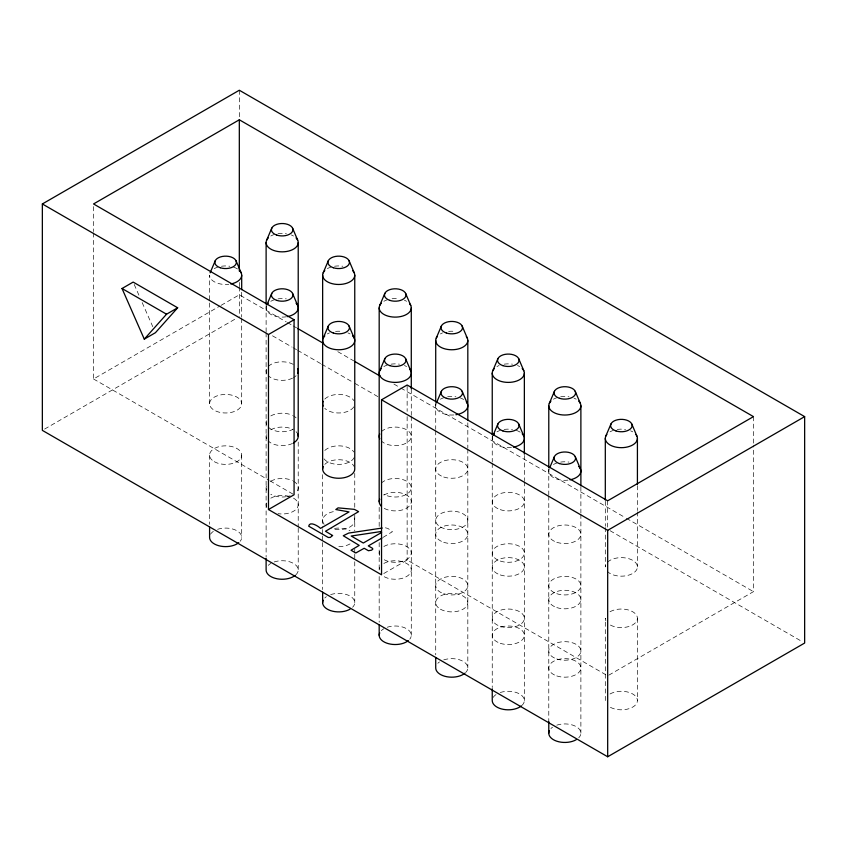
<?xml version="1.0" encoding="UTF-8"?>
<svg xmlns="http://www.w3.org/2000/svg" width="847" height="847" viewBox="0 0 847 847"><rect width="100%" height="100%" fill="white"/><g stroke="black" fill="none" stroke-linecap="round" stroke-linejoin="round"><path stroke-width="0.64" stroke-dasharray="4.24 3.18" d="M93.541 232.904L93.541 378.98L219.966 305.989M221.099 305.333L239.32 294.809L286.275 321.913M44.637 429.058L235.89 318.641M383.119 537.347L392.447 531.683L387.894 528.443L384.792 527.649M383.776 573.525L407.142 560.036L605.383 674.487M608.813 675.154L753.459 591.64L753.459 445.575M287.419 322.58L291.993 325.216M293.147 325.883L296.577 327.863M337.805 351.664L353.834 360.917M393.908 384.062L399.636 387.365M400.779 388.021L625.213 517.602M626.357 518.258L753.459 591.64M272.512 335.814L291.961 347.048M293.115 347.704L296.545 349.695M297.689 350.351L320.579 363.564M321.722 364.221L353.76 382.728M354.904 383.384L377.794 396.597M610.105 530.72L802.363 641.719M93.541 378.98L268.87 480.196M270.013 480.863L294.078 494.754M134.218 284.497L140.051 297.752M142.169 302.58L152.767 326.688M753.459 416.629L753.459 444.262M637.42 485.606L637.42 510.519M637.42 511.832L637.42 566.908M637.42 618.31L637.42 700.543M607.68 500.789L607.68 527.109M605.309 501.339L605.309 526.262M605.309 527.565L605.309 566.908A16.051 9.264 0 0 1 605.859 564.504M605.309 700.543L605.309 618.31A16.051 9.264 0 0 0 605.859 620.703M580.883 486.781L580.883 513.007M580.883 514.32L580.883 733.184M548.782 468.709L548.782 494.934M548.782 495.961L548.782 721.432M524.357 455.453L524.357 480.651M524.357 481.678L524.357 700.543M492.245 436.067L492.245 462.007M492.245 463.32L492.245 687.489M467.819 422.812L467.819 448.01M467.819 449.037L467.819 667.912M435.718 403.426L435.718 429.365M435.718 430.678L435.718 654.858M411.282 389.144L411.282 415.369M411.282 416.396L411.282 635.271M407.142 386.327L407.142 411.335M407.142 416.597L407.142 560.036M379.181 507.332L379.181 526.919M379.181 542.578L379.181 571.302M379.181 576.521L379.181 622.217M354.755 473.388L354.755 508.634M354.755 515.156L354.755 530.836M354.755 549.11L354.755 553.027M354.755 554.33L354.755 602.63M322.643 474.691L322.643 528.221M322.643 529.523L322.643 534.753M322.643 536.056L322.643 541.275M322.643 542.578L322.643 589.576M298.218 442.06L298.218 526.919M298.218 528.221L298.218 569.989M266.117 305.513L266.117 331.738M266.117 332.765L266.117 556.934M241.691 292.257L241.691 317.17M241.691 318.483L241.691 403.712A16.051 9.264 0 0 1 217.605 411.737A16.051 9.264 0 0 1 217.605 395.687A16.051 9.264 0 0 1 241.691 403.712M241.691 455.114L241.691 537.358M239.32 90.237L239.32 119.194M239.32 282.432L239.32 286.381M239.32 286.911L239.32 316.651M209.58 403.712L209.58 275.211A16.051 9.264 0 0 0 228.775 284.296M209.58 455.114L209.58 524.304M93.541 206.594L93.541 231.591M383.882 546.474A16.051 9.264 0 0 1 406.581 546.474A16.051 9.264 0 0 1 406.581 559.581A16.051 9.264 0 0 1 383.882 559.581M379.731 555.431A16.051 9.264 0 0 1 379.731 550.635M610.009 611.756A16.051 9.264 0 0 1 632.72 611.756A16.051 9.264 0 0 1 632.72 624.864A16.051 9.264 0 0 1 610.009 624.864M354.205 517.993A16.051 9.264 0 0 1 348.879 527.554A16.051 9.264 0 0 1 331.601 528.697M324.157 524.304A16.051 9.264 0 0 1 334.544 511.44M381.33 483.118A16.051 9.264 0 0 1 404.443 480.164A16.051 9.264 0 0 1 407.534 493.706A16.051 9.264 0 0 1 383.882 494.309M293.517 481.202A16.051 9.264 0 0 1 296.069 492.382M290.193 495.781A16.051 9.264 0 0 1 287.324 496.533M286.328 496.702A16.051 9.264 0 0 1 270.818 494.309M266.667 490.148A16.051 9.264 0 0 1 266.667 485.352M270.818 481.202A16.051 9.264 0 0 1 292.49 480.651M354.205 457.507A16.051 9.264 0 0 1 338.705 464.378A16.051 9.264 0 0 1 323.194 457.507M324.803 450.477A16.051 9.264 0 0 1 340.102 445.882A16.051 9.264 0 0 1 353.792 451.949M217.605 529.322A16.051 9.264 0 0 1 236.482 530.518A16.051 9.264 0 0 1 240.188 541.275M210.554 534.182A16.051 9.264 0 0 1 213.338 531.397M293.517 429.027A16.051 9.264 0 0 1 268.266 427.11M266.667 424.876A16.051 9.264 0 0 1 266.667 420.07M270.818 415.919A16.051 9.264 0 0 1 292.49 415.379M293.517 415.919A16.051 9.264 0 0 1 296.069 417.836M293.517 498.163A16.051 9.264 0 0 1 296.069 509.343A16.051 9.264 0 0 1 278.017 513.663M266.667 507.109A16.051 9.264 0 0 1 266.667 502.313M270.818 498.163A16.051 9.264 0 0 1 290.193 496.691M274.142 561.963A16.051 9.264 0 0 1 293.517 563.435A16.051 9.264 0 0 1 296.069 574.626M268.266 565.362A16.051 9.264 0 0 1 270.818 563.435M350.055 543.912A16.051 9.264 0 0 1 336.608 546.537M334.544 528.401A16.051 9.264 0 0 1 350.055 530.804M330.679 594.605A16.051 9.264 0 0 1 350.055 596.076A16.051 9.264 0 0 1 352.606 607.267M324.803 597.993A16.051 9.264 0 0 1 326.402 596.669M383.882 563.435A16.051 9.264 0 0 1 406.581 563.435A16.051 9.264 0 0 1 406.581 576.542A16.051 9.264 0 0 1 383.882 576.542M379.181 569.989A16.051 9.264 0 0 1 379.731 567.596M387.206 627.246A16.051 9.264 0 0 1 406.084 628.442A16.051 9.264 0 0 1 409.779 639.189M381.33 630.634A16.051 9.264 0 0 1 383.882 628.718M610.009 693.989A16.051 9.264 0 0 1 632.72 693.989A16.051 9.264 0 0 1 632.72 707.097A16.051 9.264 0 0 1 610.009 707.097M443.743 659.887A16.051 9.264 0 0 1 463.118 661.359A16.051 9.264 0 0 1 465.67 672.539M437.867 663.275A16.051 9.264 0 0 1 439.477 661.952M500.27 692.518A16.051 9.264 0 0 1 519.645 693.989A16.051 9.264 0 0 1 522.197 705.18M493.208 697.377A16.051 9.264 0 0 1 496.003 694.593M556.807 725.159A16.051 9.264 0 0 1 576.182 726.631A16.051 9.264 0 0 1 578.734 737.822M550.931 728.547A16.051 9.264 0 0 1 552.54 727.224M296.069 375.708A16.051 9.264 0 0 1 293.517 377.624M292.49 378.175A16.051 9.264 0 0 1 268.266 375.708M266.667 373.474A16.051 9.264 0 0 1 266.667 368.678M268.266 366.444A16.051 9.264 0 0 1 293.517 364.517M270.818 236.017A16.051 9.264 0 0 1 274.142 234.545M278.017 233.624A16.051 9.264 0 0 1 286.328 233.624M291.368 234.979A16.051 9.264 0 0 1 293.517 236.017M214.28 268.658A16.051 9.264 0 0 1 217.605 267.186M221.48 266.254A16.051 9.264 0 0 1 229.791 266.254M233.666 267.186A16.051 9.264 0 0 1 239.542 270.574M353.792 406.878A16.051 9.264 0 0 1 340.102 412.944A16.051 9.264 0 0 1 324.803 408.349M324.803 399.075A16.051 9.264 0 0 1 340.102 394.48A16.051 9.264 0 0 1 353.792 400.546M327.355 268.658A16.051 9.264 0 0 1 330.679 267.186M334.544 266.254A16.051 9.264 0 0 1 342.855 266.254M292.49 443.447A16.051 9.264 0 0 1 268.266 440.98M266.667 438.746A16.051 9.264 0 0 1 266.667 433.95M270.818 429.8A16.051 9.264 0 0 1 292.49 429.249M296.069 431.716A16.051 9.264 0 0 1 297.678 433.95M286.328 316.799A16.051 9.264 0 0 1 266.667 305.449M270.818 301.299A16.051 9.264 0 0 1 274.142 299.827M278.017 298.896A16.051 9.264 0 0 1 286.328 298.896M381.33 431.716A16.051 9.264 0 0 1 405.554 429.249A16.051 9.264 0 0 1 405.554 443.447A16.051 9.264 0 0 1 381.33 440.98M383.882 301.299A16.051 9.264 0 0 1 387.206 299.827M392.097 298.758A16.051 9.264 0 0 1 399.392 298.896M404.443 300.262A16.051 9.264 0 0 1 406.581 301.299M324.803 464.357A16.051 9.264 0 0 1 340.801 459.805A16.051 9.264 0 0 1 354.205 466.591M327.355 333.94A16.051 9.264 0 0 1 329.494 332.892M335.56 331.399A16.051 9.264 0 0 1 341.839 331.399M347.905 332.892A16.051 9.264 0 0 1 350.055 333.94M607.458 562.27A16.051 9.264 0 0 1 631.682 559.803A16.051 9.264 0 0 1 631.682 574.001A16.051 9.264 0 0 1 607.458 571.545M610.009 431.854A16.051 9.264 0 0 1 613.334 430.382M617.209 429.45A16.051 9.264 0 0 1 625.52 429.45M630.57 430.816A16.051 9.264 0 0 1 632.72 431.854M567.966 480.133A16.051 9.264 0 0 1 549.322 468.645M553.483 464.495A16.051 9.264 0 0 1 556.807 463.013M560.672 462.091A16.051 9.264 0 0 1 568.983 462.091M553.483 399.212A16.051 9.264 0 0 1 556.807 397.741M560.672 396.809A16.051 9.264 0 0 1 568.983 396.809M574.033 398.175A16.051 9.264 0 0 1 576.182 399.212M511.44 447.491A16.051 9.264 0 0 1 492.795 436.004M496.945 431.854A16.051 9.264 0 0 1 500.27 430.382M504.145 429.45A16.051 9.264 0 0 1 512.456 429.45M516.321 430.382A16.051 9.264 0 0 1 522.197 433.77M496.945 366.571A16.051 9.264 0 0 1 499.095 365.533M504.145 364.178A16.051 9.264 0 0 1 512.456 364.178M517.506 365.533A16.051 9.264 0 0 1 519.645 366.571M453.865 414.956A16.051 9.264 0 0 1 436.258 403.363M440.419 399.212A16.051 9.264 0 0 1 443.743 397.741M447.608 396.809A16.051 9.264 0 0 1 455.919 396.809M459.794 397.741A16.051 9.264 0 0 1 465.67 401.129M440.419 333.94A16.051 9.264 0 0 1 442.558 332.892M448.635 331.399A16.051 9.264 0 0 1 455.919 331.537M383.882 495.072A16.051 9.264 0 0 1 407.534 495.675A16.051 9.264 0 0 1 404.443 509.216A16.051 9.264 0 0 1 381.33 506.262M383.882 366.571A16.051 9.264 0 0 1 387.206 365.099M391.081 364.178A16.051 9.264 0 0 1 399.392 364.178M404.443 365.533A16.051 9.264 0 0 1 406.581 366.571M440.419 526.94A16.051 9.264 0 0 0 467.269 522.79A16.051 9.264 0 0 0 447.608 511.44A16.051 9.264 0 0 0 440.419 526.94M500.27 561.053A16.051 9.264 0 0 0 524.357 553.027A16.051 9.264 0 0 0 500.27 545.002A16.051 9.264 0 0 0 500.27 561.053M443.743 593.694A16.051 9.264 0 0 0 467.819 585.669A16.051 9.264 0 0 0 443.743 577.643A16.051 9.264 0 0 0 443.743 593.694M556.807 593.694A16.051 9.264 0 0 0 580.883 585.669A16.051 9.264 0 0 0 556.807 577.643A16.051 9.264 0 0 0 556.807 593.694M500.27 626.335A16.051 9.264 0 0 0 524.357 618.31A16.051 9.264 0 0 0 500.27 610.285A16.051 9.264 0 0 0 500.27 626.335M556.807 658.977A16.051 9.264 0 0 0 580.883 650.941A16.051 9.264 0 0 0 556.807 642.915A16.051 9.264 0 0 0 556.807 658.977M214.28 461.668A16.051 9.264 0 0 0 241.141 457.507A16.051 9.264 0 0 0 221.48 446.157A16.051 9.264 0 0 0 214.28 461.668M440.419 609.184A16.051 9.264 0 0 0 467.269 605.033A16.051 9.264 0 0 0 447.608 593.683A16.051 9.264 0 0 0 440.419 609.184M500.27 643.297A16.051 9.264 0 0 0 524.357 635.271A16.051 9.264 0 0 0 500.27 627.246A16.051 9.264 0 0 0 500.27 643.297M556.807 675.938A16.051 9.264 0 0 0 580.883 667.912A16.051 9.264 0 0 0 556.807 659.887A16.051 9.264 0 0 0 556.807 675.938M556.807 607.574A16.051 9.264 0 0 0 580.883 599.549A16.051 9.264 0 0 0 556.807 591.524A16.051 9.264 0 0 0 556.807 607.574M556.807 542.292A16.051 9.264 0 0 0 580.883 534.266A16.051 9.264 0 0 0 556.807 526.241A16.051 9.264 0 0 0 556.807 542.292M500.27 574.933A16.051 9.264 0 0 0 524.357 566.908A16.051 9.264 0 0 0 500.27 558.882A16.051 9.264 0 0 0 500.27 574.933M500.27 509.65A16.051 9.264 0 0 0 524.357 501.625A16.051 9.264 0 0 0 500.27 493.6A16.051 9.264 0 0 0 500.27 509.65M443.743 542.292A16.051 9.264 0 0 0 467.819 534.266A16.051 9.264 0 0 0 443.743 526.241A16.051 9.264 0 0 0 443.743 542.292M443.743 477.02A16.051 9.264 0 0 0 467.819 468.994A16.051 9.264 0 0 0 443.743 460.959A16.051 9.264 0 0 0 443.743 477.02"/><path stroke-width="1.27" d="M210.13 272.808L215.244 260.749M266.667 240.177L271.781 228.118M267.176 304.242L271.781 293.39M323.194 272.808L328.308 260.749M323.194 338.091L328.308 326.031M379.731 305.449L384.845 293.39M379.731 370.732L384.845 358.673M436.258 338.091L441.382 326.031M436.777 402.166L441.382 391.314M492.795 370.732L497.909 358.673M493.303 434.797L497.909 423.945M549.322 403.363L554.446 391.314M549.841 467.438L554.446 456.586M605.859 436.004L610.973 423.945M144.286 339.139L166.541 314.205L177.669 307.789L133.159 282.083L122.032 288.509L144.286 339.139L155.414 332.712L177.669 307.789M42.35 203.958L239.32 90.237L804.65 416.629L804.65 643.042L607.68 756.763L42.35 430.371L42.35 203.958L268.478 334.512L294.078 319.732L294.078 494.754L268.478 509.534L268.478 334.512M268.478 509.534L381.542 574.806L381.542 399.795L407.142 385.014L607.68 500.789L753.459 416.629L239.32 119.787L93.541 203.958L294.078 319.732M381.605 532.467L363.31 543.022L351.198 536.024L381.224 531.503M381.976 538.004L368.297 545.902L372.532 548.337L372.818 549.1L371.579 550.169L368.413 550.719L364.189 548.274L355.793 552.985L351.029 550.232L359.202 545.394L343.268 535.738L348.646 533.081L382.209 528.03M381.542 399.795L607.68 530.349L804.65 416.629M297.721 328.53L322.919 343.067M354.978 361.584L380.165 376.121M122.032 288.509L166.541 314.205M631.756 423.945L636.87 436.004M575.219 391.314L580.333 403.363M575.219 456.586L580.333 468.645M518.692 358.673L523.806 370.732M518.692 423.945L523.806 436.004M462.155 326.031L467.269 338.091M462.155 391.314L467.269 403.363M405.618 293.39L410.742 305.449M405.618 358.673L410.742 370.732M349.091 260.749L354.205 272.808M349.091 326.031L354.205 338.091M292.554 228.118L297.678 240.177M292.554 293.39L297.678 305.449M236.027 260.749L241.141 272.808M637.42 438.407L637.42 484.293M607.68 530.349L607.68 756.763M605.309 438.407L605.309 500.037M580.883 405.766L580.883 485.755M548.782 405.766L548.782 467.396M548.782 721.432L548.782 733.184M524.357 373.125L524.357 454.14M492.245 373.125L492.245 434.755M492.245 688.802L492.245 700.543A16.051 9.264 0 0 0 503.478 709.384A16.051 9.264 0 0 0 521.456 705.858M467.819 340.483L467.819 420.472M435.718 340.483L435.718 402.113M435.718 657.463L435.718 667.912A16.051 9.264 0 0 0 446.941 676.753A16.051 9.264 0 0 0 464.918 673.227M411.282 307.853L411.282 388.858M379.181 307.853L379.181 501.625M379.181 624.821L379.181 635.271M354.755 275.211L354.755 468.994A16.051 9.264 0 0 1 336.608 478.174A16.051 9.264 0 0 1 323.194 466.591M322.643 275.211L322.643 468.994M322.643 592.191L322.643 602.63M298.218 242.57L298.218 436.353M266.117 242.57L266.117 304.2M266.117 558.247L266.117 569.989A16.051 9.264 0 0 0 277.34 578.829A16.051 9.264 0 0 0 295.317 575.304M241.691 275.211L241.691 289.632M239.32 119.787L239.32 271.125M209.58 526.908L209.58 537.358A16.051 9.264 0 0 0 220.813 546.188A16.051 9.264 0 0 0 238.79 542.662M350.055 609.184A16.051 9.264 0 0 1 330.679 610.655A16.051 9.264 0 0 1 323.194 600.237M408.381 640.586A16.051 9.264 0 0 1 388.455 643.667A16.051 9.264 0 0 1 379.731 632.868M576.182 739.738A16.051 9.264 0 0 1 556.807 741.21A16.051 9.264 0 0 1 549.322 730.792M297.678 368.678A16.051 9.264 0 0 1 297.678 373.474M296.069 237.933A16.051 9.264 0 0 1 282.167 251.845A16.051 9.264 0 0 1 268.266 237.933M240.188 271.294A16.051 9.264 0 0 1 230.786 283.989M323.194 406.115A16.051 9.264 0 0 1 323.194 401.309M352.606 270.574A16.051 9.264 0 0 1 338.705 284.476A16.051 9.264 0 0 1 324.803 270.574M297.678 433.95A16.051 9.264 0 0 1 293.517 442.907M296.069 303.215A16.051 9.264 0 0 1 287.324 316.63M267.08 304.687A16.051 9.264 0 0 1 268.266 303.215M379.731 438.746A16.051 9.264 0 0 1 379.731 433.95M409.779 303.935A16.051 9.264 0 0 1 394.533 317.106A16.051 9.264 0 0 1 381.33 303.215M352.606 335.857A16.051 9.264 0 0 1 338.705 349.758A16.051 9.264 0 0 1 324.803 335.857M635.906 434.49A16.051 9.264 0 0 1 621.359 447.671A16.051 9.264 0 0 1 606.812 434.49M578.734 466.411A16.051 9.264 0 0 1 569.989 479.826M578.734 401.129A16.051 9.264 0 0 1 564.833 415.03A16.051 9.264 0 0 1 550.931 401.129M522.197 433.77A16.051 9.264 0 0 1 513.451 447.184M493.208 435.242A16.051 9.264 0 0 1 494.394 433.77M522.197 368.498A16.051 9.264 0 0 1 508.295 382.399A16.051 9.264 0 0 1 494.394 368.498M466.316 401.849A16.051 9.264 0 0 1 455.919 414.723M466.316 336.566A16.051 9.264 0 0 1 451.769 349.758A16.051 9.264 0 0 1 437.221 336.566M409.779 369.207A16.051 9.264 0 0 1 394.533 382.389A16.051 9.264 0 0 1 381.33 368.498M381.33 506.262A16.051 9.264 0 0 1 379.731 499.232M332.585 535.505L330.277 537.432L328.276 537.485L308.689 526.178C309.684 520.704 318.451 526.283 320.515 528.38L349.028 511.916L335.825 509.534L338.091 507.872L354.385 509.354L358.609 511.641L325.492 531.26L332.585 535.505M220.262 267.737A10.757 6.204 0 0 0 236.387 262.358A10.757 6.204 0 0 0 220.262 256.98A10.757 6.204 0 0 0 220.262 267.737M276.789 235.095A10.757 6.204 0 0 0 292.924 229.717A10.757 6.204 0 0 0 276.789 224.349A10.757 6.204 0 0 0 276.789 235.095M276.789 300.378A10.757 6.204 0 0 0 292.924 295A10.757 6.204 0 0 0 276.789 289.621A10.757 6.204 0 0 0 276.789 300.378M333.326 267.737A10.757 6.204 0 0 0 349.462 262.358A10.757 6.204 0 0 0 333.326 256.98A10.757 6.204 0 0 0 333.326 267.737M333.326 333.019A10.757 6.204 0 0 0 349.462 327.641A10.757 6.204 0 0 0 333.326 322.262A10.757 6.204 0 0 0 333.326 333.019M389.853 300.378A10.757 6.204 0 0 0 405.988 295A10.757 6.204 0 0 0 389.853 289.621A10.757 6.204 0 0 0 389.853 300.378M559.454 463.574A10.757 6.204 0 0 0 575.589 458.195A10.757 6.204 0 0 0 559.454 452.817A10.757 6.204 0 0 0 559.454 463.574M615.991 430.932A10.757 6.204 0 0 0 632.116 425.554A10.757 6.204 0 0 0 615.991 420.176A10.757 6.204 0 0 0 615.991 430.932M502.917 430.932A10.757 6.204 0 0 0 519.052 425.554A10.757 6.204 0 0 0 502.917 420.176A10.757 6.204 0 0 0 502.917 430.932M559.454 398.291A10.757 6.204 0 0 0 575.589 392.913A10.757 6.204 0 0 0 559.454 387.534A10.757 6.204 0 0 0 559.454 398.291M446.39 398.291A10.757 6.204 0 0 0 462.526 392.913A10.757 6.204 0 0 0 446.39 387.534A10.757 6.204 0 0 0 446.39 398.291M502.917 365.65A10.757 6.204 0 0 0 519.052 360.282A10.757 6.204 0 0 0 502.917 354.904A10.757 6.204 0 0 0 502.917 365.65M389.853 365.65A10.757 6.204 0 0 0 405.988 360.282A10.757 6.204 0 0 0 389.853 354.904A10.757 6.204 0 0 0 389.853 365.65M446.39 333.019A10.757 6.204 0 0 0 462.526 327.641A10.757 6.204 0 0 0 446.39 322.262A10.757 6.204 0 0 0 446.39 333.019"/></g></svg>
